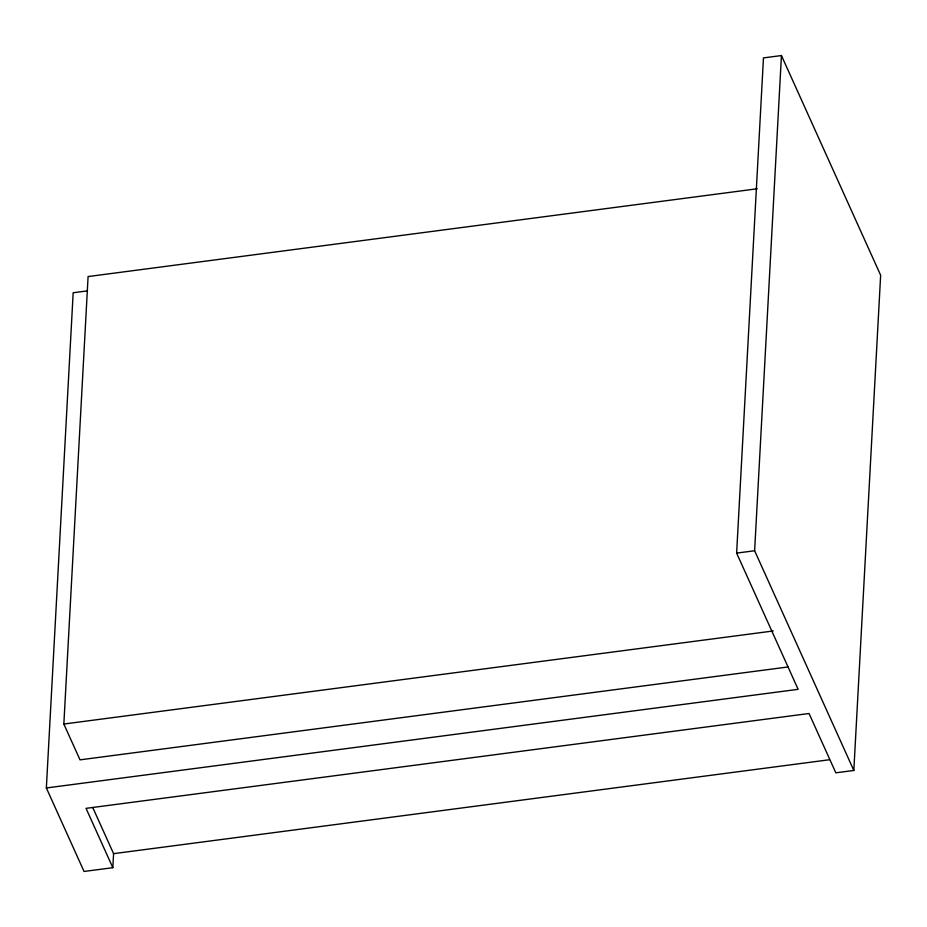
<?xml version="1.0" encoding="UTF-8"?>
<svg xmlns="http://www.w3.org/2000/svg" width="927" height="927" viewBox="0 0 927 927"><rect width="100%" height="100%" fill="white"/><g stroke="black" fill="none" stroke-linecap="round" stroke-linejoin="round"><path stroke-width="1.39" d="M92.746 807.521L113.581 853.663L112.827 867.684L84.044 871.45L46.35 787.962L73.175 292.758L87.52 290.881M787.95 666.976L80.012 759.85L63.847 724.033L88.088 276.559L757.243 188.772M46.35 787.962L798.135 689.329L736.629 553.106L763.466 57.903L781.449 55.55L880.65 275.261L853.825 770.464L835.841 772.817L809.051 713.5L86.037 808.356L112.827 867.684M853.825 770.464L754.624 550.754L781.449 55.55M736.629 553.106L754.624 550.754M63.847 724.033L773.211 630.974M113.581 853.663L829.422 759.746"/></g></svg>
